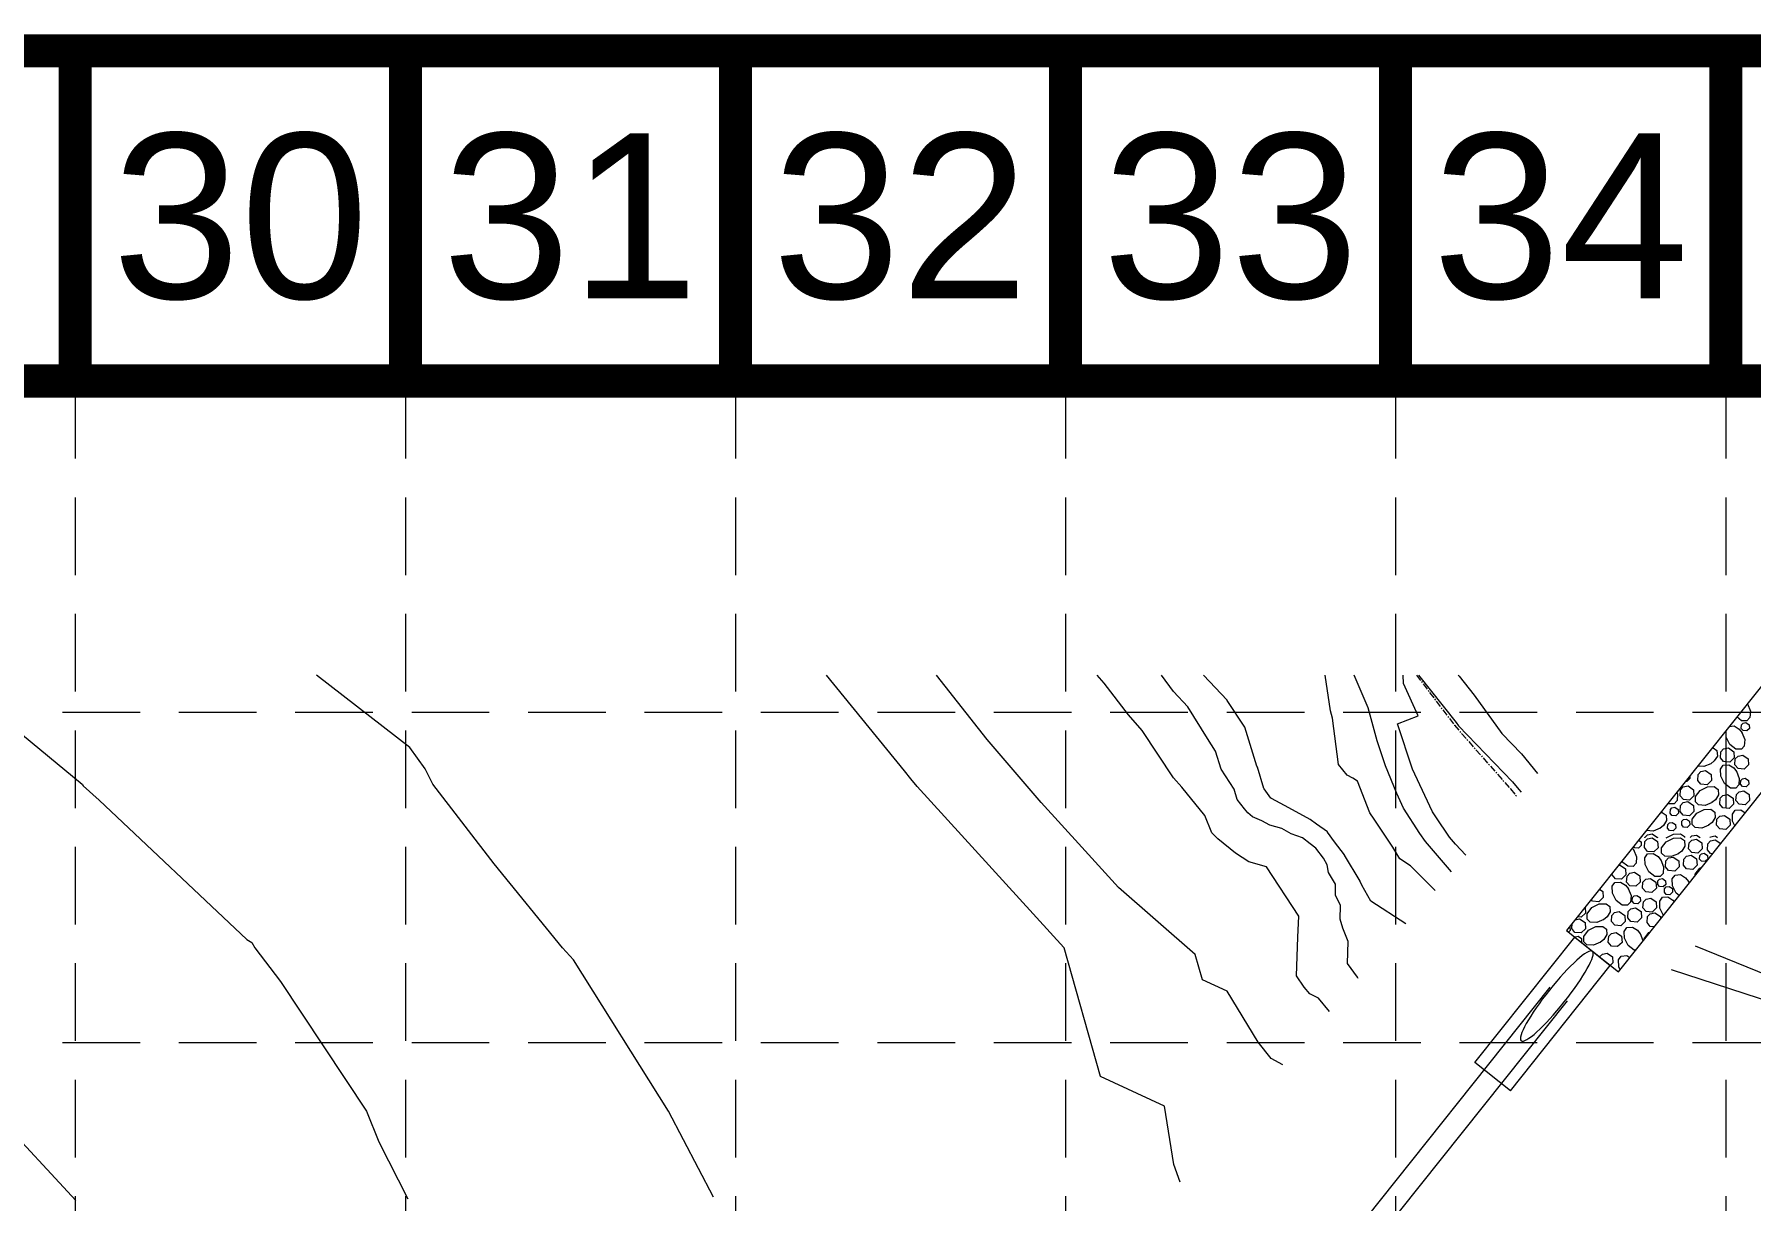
# Model space of a CAD drawing. Extents: x 33353 to 37237, y 80141 to 82571.
# Drawn here: x 35166.1 to 35481.2, y 82357.3 to 82571.3 of the extents above; entities that cross this region are included whole.
import ezdxf
from ezdxf.enums import TextEntityAlignment as Align

# ---------------------------------------------------------------- set-up
doc = ezdxf.new("R2010")
doc.units = 0
doc.header["$MEASUREMENT"] = 0
doc.linetypes.add('CENTER', pattern=[2, 1.25, -0.25, 0.25, -0.25])
doc.linetypes.add('HIDDEN', pattern=[0.375, 0.25, -0.125])
doc.layers.get('0').update_dxf_attribs({"lineweight": 0})
doc.layers.add('BASE', color=7, linetype='Continuous')
doc.layers.add('GRID', color=254, linetype='HIDDEN')
for name, color, linetype, lineweight in [('STRM-33', 7, 'Continuous', 0), ('STRM-42', 7, 'Continuous', 0), ('STRM-43', 7, 'Continuous', 0), ('TOPOSHD-34', 7, 'Continuous', 0), ('TOPOSHD-5', 7, 'Continuous', 0), ('TOPOSHD-6', 7, 'Continuous', 0)]:
    doc.layers.add(name, color=color, linetype=linetype, lineweight=lineweight)
doc.styles.get("Standard").update_dxf_attribs({"font": 'ARIAL.TTF'})

msp = doc.modelspace()

# ---------------------------------------------------------------- linework, layer by layer
at = {"color": 5, "linetype": 'Continuous', "lineweight": 0}
for p, q in [((35471.02, 82404.06), (35494.63, 82394.44)), ((35466.64, 82399.69), (35509.5, 82385.7))]:
    msp.add_line(p, q, dxfattribs=at)
at = {"layer": 'BASE', "const_width": 6.06}
for points in [[(33355.7, 80144.39), (37233.98, 80144.39), (37233.98, 82568.32), (33355.7, 82568.32)], [(33416.3, 80204.99), (37173.39, 80204.99), (37173.39, 82507.72), (33416.3, 82507.72)]]:
    msp.add_lwpolyline(points, close=True, dxfattribs=at)
for points in [[(35173.65, 82507.72), (35173.65, 82568.32)], [(35234.25, 82507.72), (35234.25, 82568.32)], [(35294.84, 82507.72), (35294.84, 82568.32)], [(35355.44, 82507.72), (35355.44, 82568.32)], [(35416.04, 82507.72), (35416.04, 82568.32)], [(35476.64, 82507.72), (35476.64, 82568.32)]]:
    msp.add_lwpolyline(points, dxfattribs=at)
at = {"layer": 'GRID', "linetype": 'HIDDEN', "lineweight": 15, "ltscale": 57}
for p, q in [((35173.65, 82507.72), (35173.65, 80386.52)), ((35234.25, 82507.72), (35234.25, 80386.52)), ((35294.84, 82507.72), (35294.84, 80386.52)), ((35355.44, 82507.72), (35355.44, 80386.52)), ((35416.04, 82507.72), (35416.04, 80386.52)), ((35476.64, 82507.72), (35476.64, 80386.52)), ((33418.53, 82446.92), (37175.62, 82446.92)), ((33418.53, 82386.33), (37175.62, 82386.33))]:
    msp.add_line(p, q, dxfattribs=at)
at = {"layer": 'STRM-33', "color": 7, "linetype": 'Continuous', "lineweight": 0}
for p, q in [((35444.37, 82396.47), (35331.02, 82254.29)), ((35447.5, 82393.98), (35334.15, 82251.8))]:
    msp.add_line(p, q, dxfattribs=at)
at = {"layer": 'STRM-42', "color": 1, "linetype": 'Continuous', "lineweight": 0}
for p, q in [((35489.12, 82459.17), (35447.41, 82406.84)), ((35456.93, 82399.25), (35498.65, 82451.57)), ((35480.61, 82448.49), (35480.69, 82448.4)), ((35480.61, 82448.49), (35480.69, 82448.4)), ((35480.65, 82448.45), (35481.18, 82447.14)), ((35481.18, 82447.14), (35481.09, 82445.94)), ((35476.73, 82442.34), (35476.69, 82443.58)), ((35477.29, 82444.33), (35478.2, 82444.4)), ((35478.2, 82444.4), (35479.11, 82443.82)), ((35479.56, 82445.37), (35478.67, 82446.06)), ((35479.11, 82443.82), (35479.64, 82443.17)), ((35479.5, 82443.96), (35479.54, 82444.62)), ((35479.85, 82443.55), (35479.5, 82443.96)), ((35479.54, 82444.62), (35479.84, 82444.93)), ((35480.54, 82445.36), (35479.56, 82445.37)), ((35479.61, 82443.22), (35480.13, 82441.91)), ((35479.84, 82444.93), (35480.36, 82445.04)), ((35480.53, 82443.48), (35479.85, 82443.55)), ((35480.36, 82445.04), (35480.97, 82444.62)), ((35481.01, 82443.95), (35480.53, 82443.48)), ((35481.09, 82445.94), (35480.54, 82445.36)), ((35480.97, 82444.62), (35481.01, 82443.95)), ((35474.15, 82440.39), (35474.32, 82440.39)), ((35474.32, 82440.39), (35475.03, 82439.89)), ((35475.75, 82439.67), (35476.26, 82440.2)), ((35476.26, 82440.2), (35477.12, 82440.37)), ((35477.41, 82441), (35476.73, 82442.34)), ((35477.12, 82440.37), (35478.12, 82439.67)), ((35478.52, 82440.14), (35477.41, 82441)), ((35479.51, 82440.13), (35478.52, 82440.14)), ((35480.04, 82440.71), (35479.51, 82440.13)), ((35480.13, 82441.91), (35480.04, 82440.71)), ((35472.62, 82436.95), (35471.49, 82437.05)), ((35473.93, 82437.48), (35472.62, 82436.95)), ((35474.54, 82437.98), (35473.88, 82437.45)), ((35475.11, 82438.89), (35474.54, 82437.98)), ((35475.03, 82439.89), (35475.11, 82438.89)), ((35475.68, 82438.56), (35475.75, 82439.67)), ((35476.26, 82437.88), (35475.68, 82438.56)), ((35475.68, 82436.48), (35476.19, 82437.19)), ((35476.19, 82437.19), (35477.19, 82437.26)), ((35477.39, 82437.77), (35476.26, 82437.88)), ((35477.19, 82437.26), (35478.1, 82436.69)), ((35478.19, 82438.55), (35477.39, 82437.77)), ((35478.12, 82439.67), (35478.19, 82438.55)), ((35478.32, 82437.26), (35478.4, 82438.37)), ((35478.91, 82436.58), (35478.32, 82437.26)), ((35478.4, 82438.37), (35478.9, 82438.89)), ((35478.9, 82438.89), (35479.77, 82439.07)), ((35479.77, 82439.07), (35480.77, 82438.37)), ((35480.84, 82437.25), (35480.04, 82436.47)), ((35480.77, 82438.37), (35480.84, 82437.25)), ((35469.49, 82434.21), (35469.23, 82434.21)), ((35470.03, 82434.79), (35469.49, 82434.21)), ((35470.07, 82435.27), (35470.03, 82434.79)), ((35471.51, 82434.41), (35471.58, 82435.52)), ((35472.09, 82433.73), (35471.51, 82434.41)), ((35471.58, 82435.52), (35472.08, 82436.04)), ((35472.08, 82436.04), (35472.95, 82436.22)), ((35473.22, 82433.62), (35472.09, 82433.73)), ((35472.95, 82436.22), (35473.95, 82435.52)), ((35474.03, 82434.41), (35473.22, 82433.62)), ((35473.95, 82435.52), (35474.03, 82434.41)), ((35475.72, 82435.21), (35475.68, 82436.48)), ((35476.4, 82433.87), (35475.72, 82435.21)), ((35477.51, 82433.01), (35476.4, 82433.87)), ((35478.1, 82436.69), (35478.63, 82436.04)), ((35478.6, 82436.09), (35479.13, 82434.78)), ((35480.04, 82436.47), (35478.91, 82436.58)), ((35479.13, 82434.78), (35479.03, 82433.58)), ((35479.34, 82433.73), (35479.39, 82434.4)), ((35479.69, 82433.32), (35479.34, 82433.73)), ((35479.39, 82434.4), (35479.69, 82434.71)), ((35479.69, 82434.71), (35480.2, 82434.82)), ((35480.2, 82434.82), (35480.81, 82434.4)), ((35480.85, 82433.73), (35480.37, 82433.26)), ((35480.81, 82434.4), (35480.85, 82433.73)), ((35467.72, 82430.71), (35467.18, 82430.13)), ((35467.67, 82432.26), (35467.81, 82431.91)), ((35467.81, 82431.91), (35467.72, 82430.71)), ((35468.28, 82431.59), (35468.35, 82432.69)), ((35468.86, 82430.9), (35468.28, 82431.59)), ((35468.35, 82432.69), (35468.85, 82433.22)), ((35468.85, 82433.22), (35469.72, 82433.39)), ((35469.99, 82430.79), (35468.86, 82430.9)), ((35469.72, 82433.39), (35470.72, 82432.7)), ((35470.79, 82431.57), (35469.99, 82430.79)), ((35470.72, 82432.7), (35470.79, 82431.57)), ((35471.06, 82430.47), (35471.07, 82431.45)), ((35471.07, 82431.45), (35471.93, 82432.57)), ((35471.93, 82432.57), (35473.27, 82433.25)), ((35473.27, 82433.25), (35474.54, 82433.27)), ((35474.76, 82430.86), (35474.1, 82430.33)), ((35474.54, 82433.27), (35475.26, 82432.77)), ((35475.33, 82431.76), (35474.76, 82430.86)), ((35475.26, 82432.77), (35475.33, 82431.76)), ((35475.54, 82430.04), (35475.62, 82431.14)), ((35475.62, 82431.14), (35476.12, 82431.66)), ((35476.12, 82431.66), (35476.98, 82431.84)), ((35476.98, 82431.84), (35477.98, 82431.14)), ((35478.49, 82433), (35477.51, 82433.01)), ((35477.98, 82431.14), (35478.05, 82430.03)), ((35479.03, 82433.58), (35478.49, 82433)), ((35478.52, 82430.72), (35478.6, 82431.82)), ((35479.1, 82430.03), (35478.52, 82430.72)), ((35478.6, 82431.82), (35479.1, 82432.34)), ((35479.1, 82432.34), (35479.96, 82432.52)), ((35480.37, 82433.26), (35479.69, 82433.32)), ((35479.96, 82432.52), (35480.97, 82431.82)), ((35481.03, 82430.71), (35480.23, 82429.92)), ((35480.97, 82431.82), (35481.03, 82430.71)), ((35464.71, 82428.54), (35464.99, 82428.54)), ((35464.99, 82428.54), (35465.7, 82428.05)), ((35465.7, 82428.05), (35465.78, 82427.04)), ((35466.2, 82430.14), (35466.07, 82430.24)), ((35467.18, 82430.13), (35466.2, 82430.14)), ((35466.42, 82428.39), (35466.47, 82429.05)), ((35466.77, 82427.98), (35466.42, 82428.39)), ((35466.47, 82429.05), (35466.77, 82429.37)), ((35466.77, 82429.37), (35467.29, 82429.47)), ((35467.46, 82427.91), (35466.77, 82427.98)), ((35467.29, 82429.47), (35467.89, 82429.05)), ((35467.94, 82428.38), (35467.46, 82427.91)), ((35467.89, 82429.05), (35467.94, 82428.38)), ((35468.26, 82428.71), (35468.33, 82429.81)), ((35468.84, 82428.02), (35468.26, 82428.71)), ((35468.33, 82429.81), (35468.83, 82430.33)), ((35468.83, 82430.33), (35469.7, 82430.51)), ((35469.96, 82427.91), (35468.84, 82428.02)), ((35469.7, 82430.51), (35470.7, 82429.81)), ((35470.76, 82428.69), (35469.96, 82427.91)), ((35470.46, 82427.29), (35471.33, 82428.4)), ((35470.7, 82429.81), (35470.76, 82428.69)), ((35471.64, 82429.93), (35471.06, 82430.47)), ((35471.33, 82428.4), (35472.66, 82429.08)), ((35472.84, 82429.83), (35471.64, 82429.93)), ((35472.66, 82429.08), (35473.93, 82429.12)), ((35474.15, 82430.36), (35472.84, 82429.83)), ((35473.93, 82429.12), (35474.65, 82428.61)), ((35474.72, 82427.61), (35474.15, 82426.7)), ((35474.65, 82428.61), (35474.72, 82427.61)), ((35475.03, 82427.31), (35475.53, 82427.83)), ((35475.53, 82427.83), (35476.4, 82428)), ((35476.12, 82429.35), (35475.54, 82430.04)), ((35477.25, 82429.24), (35476.12, 82429.35)), ((35476.4, 82428), (35477.4, 82427.31)), ((35478.05, 82430.03), (35477.25, 82429.24)), ((35477.87, 82428.21), (35478.38, 82428.92)), ((35477.91, 82426.94), (35477.87, 82428.21)), ((35478.38, 82428.92), (35479.39, 82429)), ((35480.23, 82429.92), (35479.1, 82430.03)), ((35479.39, 82429), (35480.23, 82428.47)), ((35461.77, 82423.92), (35462.27, 82424.44)), ((35462.09, 82425.2), (35462.06, 82425.22)), ((35463.3, 82425.1), (35462.09, 82425.2)), ((35462.27, 82424.44), (35463.14, 82424.61)), ((35463.14, 82424.61), (35464.14, 82423.92)), ((35464.6, 82425.63), (35463.3, 82425.1)), ((35465.2, 82426.13), (35464.54, 82425.6)), ((35465.78, 82427.04), (35465.2, 82426.13)), ((35465.73, 82423.89), (35467.05, 82424.57)), ((35465.95, 82425.62), (35466, 82426.29)), ((35466.3, 82425.21), (35465.95, 82425.62)), ((35466, 82426.29), (35466.3, 82426.6)), ((35466.3, 82426.6), (35466.82, 82426.71)), ((35466.98, 82425.15), (35466.3, 82425.21)), ((35466.82, 82426.71), (35467.42, 82426.29)), ((35467.46, 82425.62), (35466.98, 82425.15)), ((35467.05, 82424.57), (35468.32, 82424.6)), ((35467.42, 82426.29), (35467.46, 82425.62)), ((35468.32, 82424.6), (35469.04, 82424.1)), ((35468.55, 82426.23), (35468.59, 82426.9)), ((35468.89, 82425.82), (35468.55, 82426.23)), ((35468.59, 82426.9), (35468.89, 82427.21)), ((35468.89, 82427.21), (35469.41, 82427.31)), ((35469.57, 82425.76), (35468.89, 82425.82)), ((35469.41, 82427.31), (35470.01, 82426.9)), ((35470.05, 82426.23), (35469.57, 82425.76)), ((35470.01, 82426.9), (35470.05, 82426.23)), ((35470.4, 82424.21), (35471.26, 82424.39)), ((35470.45, 82426.31), (35470.46, 82427.29)), ((35471.03, 82425.77), (35470.45, 82426.31)), ((35472.24, 82425.67), (35471.03, 82425.77)), ((35471.26, 82424.39), (35471.92, 82423.93)), ((35471.26, 82424.39), (35471.92, 82423.93)), ((35473.54, 82426.2), (35472.24, 82425.67)), ((35474.15, 82426.7), (35473.49, 82426.17)), ((35474.96, 82426.2), (35475.03, 82427.31)), ((35475.54, 82425.51), (35474.96, 82426.2)), ((35476.67, 82425.41), (35475.54, 82425.51)), ((35477.47, 82426.19), (35476.67, 82425.41)), ((35477.4, 82427.31), (35477.47, 82426.19)), ((35478.34, 82426.1), (35477.91, 82426.94)), ((35459.49, 82422), (35459.77, 82421.66)), ((35459.49, 82422), (35459.77, 82421.66)), ((35459.73, 82421.71), (35460.26, 82420.41)), ((35459.97, 82422.04), (35459.74, 82422.31)), ((35460.65, 82421.98), (35459.97, 82422.04)), ((35460.64, 82423.43), (35461.09, 82423.12)), ((35461.13, 82422.45), (35460.65, 82421.98)), ((35461.01, 82423.91), (35461.08, 82423.86)), ((35461.01, 82423.91), (35461.08, 82423.86)), ((35461.09, 82423.12), (35461.13, 82422.45)), ((35461.7, 82422.07), (35461.77, 82423.18)), ((35462.28, 82421.39), (35461.7, 82422.07)), ((35461.76, 82423.86), (35461.77, 82423.92)), ((35461.77, 82423.18), (35462.27, 82423.7)), ((35462.27, 82423.7), (35463.14, 82423.87)), ((35463.41, 82421.28), (35462.28, 82421.39)), ((35463.14, 82423.87), (35464.14, 82423.18)), ((35464.21, 82422.06), (35463.41, 82421.28)), ((35464.14, 82423.92), (35464.14, 82423.88)), ((35464.14, 82423.18), (35464.21, 82422.06)), ((35464.85, 82421.05), (35464.86, 82422.03)), ((35464.86, 82422.03), (35465.72, 82423.15)), ((35465.72, 82423.15), (35467.06, 82423.83)), ((35467.06, 82423.83), (35468.33, 82423.86)), ((35468.55, 82421.45), (35467.89, 82420.92)), ((35468.33, 82423.86), (35469.04, 82423.36)), ((35469.12, 82422.36), (35468.55, 82421.45)), ((35469.04, 82424.1), (35469.05, 82423.91)), ((35469.04, 82423.36), (35469.12, 82422.36)), ((35469.83, 82421.85), (35469.9, 82422.95)), ((35470.41, 82421.16), (35469.83, 82421.85)), ((35469.9, 82422.95), (35470.4, 82423.47)), ((35470.12, 82423.92), (35470.4, 82424.21)), ((35470.4, 82423.47), (35471.27, 82423.65)), ((35471.54, 82421.05), (35470.41, 82421.16)), ((35471.27, 82423.65), (35472.27, 82422.96)), ((35472.34, 82421.84), (35471.54, 82421.05)), ((35472.27, 82422.96), (35472.34, 82421.84)), ((35473.29, 82421.68), (35473.37, 82422.78)), ((35473.87, 82420.99), (35473.29, 82421.68)), ((35473.37, 82422.78), (35473.87, 82423.3)), ((35473.77, 82423.95), (35473.86, 82424.04)), ((35473.86, 82424.04), (35474.73, 82424.22)), ((35473.87, 82423.3), (35474.73, 82423.48)), ((35474.73, 82424.22), (35475.1, 82423.96)), ((35474.73, 82424.22), (35475.1, 82423.96)), ((35474.73, 82423.48), (35475.71, 82422.8)), ((35474.73, 82423.48), (35475.71, 82422.8)), ((35456.95, 82418.81), (35457.24, 82418.87)), ((35456.95, 82418.81), (35457.24, 82418.87)), ((35457.24, 82418.87), (35458.24, 82418.17)), ((35457.53, 82419.5), (35457.52, 82419.52)), ((35458.65, 82418.64), (35457.53, 82419.5)), ((35458.24, 82418.17), (35458.32, 82417.05)), ((35459.63, 82418.62), (35458.65, 82418.64)), ((35460.17, 82419.2), (35459.63, 82418.62)), ((35460.26, 82420.41), (35460.17, 82419.2)), ((35461.79, 82420.23), (35462.29, 82420.94)), ((35461.83, 82418.96), (35461.79, 82420.23)), ((35462.51, 82417.62), (35461.83, 82418.96)), ((35462.29, 82420.94), (35463.3, 82421.01)), ((35463.3, 82421.01), (35464.21, 82420.45)), ((35464.21, 82420.45), (35464.74, 82419.79)), ((35464.71, 82419.84), (35465.23, 82418.53)), ((35465.43, 82420.52), (35464.85, 82421.05)), ((35465.23, 82418.53), (35465.14, 82417.33)), ((35466.63, 82420.42), (35465.43, 82420.52)), ((35465.58, 82418.54), (35465.66, 82419.65)), ((35466.16, 82417.86), (35465.58, 82418.54)), ((35465.66, 82419.65), (35466.16, 82420.17)), ((35466.16, 82420.17), (35467.02, 82420.35)), ((35467.94, 82420.95), (35466.63, 82420.42)), ((35467.02, 82420.35), (35468.02, 82419.65)), ((35468.09, 82418.54), (35467.29, 82417.75)), ((35468.02, 82419.65), (35468.09, 82418.54)), ((35468.86, 82418.88), (35468.93, 82419.98)), ((35469.44, 82418.19), (35468.86, 82418.88)), ((35468.93, 82419.98), (35469.43, 82420.51)), ((35469.43, 82420.51), (35470.3, 82420.68)), ((35470.57, 82418.08), (35469.44, 82418.19)), ((35470.3, 82420.68), (35471.3, 82419.99)), ((35471.37, 82418.87), (35470.57, 82418.08)), ((35471, 82417.2), (35471.86, 82418.32)), ((35471.3, 82419.99), (35471.37, 82418.87)), ((35471.84, 82419.97), (35471.89, 82420.64)), ((35472.19, 82419.56), (35471.84, 82419.97)), ((35471.86, 82418.32), (35472.33, 82418.56)), ((35471.89, 82420.64), (35472.19, 82420.95)), ((35472.19, 82420.95), (35472.71, 82421.05)), ((35472.87, 82419.5), (35472.19, 82419.56)), ((35472.71, 82421.06), (35473.31, 82420.64)), ((35473.35, 82419.97), (35472.87, 82419.5)), ((35473.31, 82420.64), (35473.35, 82419.97)), ((35474.24, 82420.95), (35473.87, 82420.99)), ((35455.81, 82417.06), (35455.83, 82417.4)), ((35456.38, 82416.37), (35455.81, 82417.06)), ((35455.81, 82414.97), (35456.31, 82415.68)), ((35455.84, 82413.71), (35455.81, 82414.97)), ((35456.31, 82415.68), (35457.32, 82415.76)), ((35457.52, 82416.27), (35456.38, 82416.37)), ((35457.32, 82415.76), (35458.22, 82415.19)), ((35458.32, 82417.05), (35457.52, 82416.27)), ((35458.22, 82415.19), (35458.76, 82414.53)), ((35458.45, 82415.76), (35458.52, 82416.86)), ((35459.03, 82415.07), (35458.45, 82415.76)), ((35458.52, 82416.86), (35459.03, 82417.39)), ((35459.03, 82417.39), (35459.89, 82417.56)), ((35460.16, 82414.97), (35459.03, 82415.07)), ((35459.89, 82417.56), (35460.89, 82416.87)), ((35460.96, 82415.75), (35460.16, 82414.97)), ((35460.89, 82416.87), (35460.96, 82415.75)), ((35461.38, 82414.63), (35461.45, 82415.74)), ((35461.45, 82415.74), (35461.95, 82416.26)), ((35461.95, 82416.26), (35462.82, 82416.43)), ((35463.62, 82416.77), (35462.51, 82417.62)), ((35462.82, 82416.43), (35463.82, 82415.74)), ((35464.6, 82416.75), (35463.62, 82416.77)), ((35463.82, 82415.74), (35463.9, 82414.62)), ((35464.15, 82415.32), (35464.19, 82415.98)), ((35464.5, 82414.91), (35464.15, 82415.32)), ((35464.19, 82415.98), (35464.49, 82416.29)), ((35464.49, 82416.29), (35465.01, 82416.4)), ((35465.18, 82414.85), (35464.5, 82414.91)), ((35465.14, 82417.33), (35464.6, 82416.75)), ((35465.01, 82416.4), (35465.61, 82415.99)), ((35465.66, 82415.31), (35465.18, 82414.85)), ((35465.42, 82414.54), (35465.72, 82414.86)), ((35465.61, 82415.99), (35465.66, 82415.31)), ((35465.72, 82414.86), (35466.24, 82414.96)), ((35467.29, 82417.75), (35466.16, 82417.86)), ((35466.24, 82414.96), (35466.84, 82414.55)), ((35466.83, 82416.32), (35467.33, 82417.04)), ((35466.86, 82415.05), (35466.83, 82416.32)), ((35467.55, 82413.72), (35466.86, 82415.05)), ((35467.33, 82417.04), (35468.34, 82417.11)), ((35468.34, 82417.11), (35469.25, 82416.54)), ((35469.25, 82416.54), (35469.78, 82415.88)), ((35469.74, 82415.93), (35469.91, 82415.52)), ((35469.74, 82415.93), (35469.91, 82415.52)), ((35471, 82416.89), (35471, 82417.2)), ((35452.21, 82412.22), (35451.95, 82412.53)), ((35452.06, 82411.06), (35453.4, 82411.74)), ((35453.35, 82412.11), (35452.21, 82412.22)), ((35454.15, 82412.9), (35453.35, 82412.11)), ((35453.4, 82411.74), (35454.66, 82411.77)), ((35453.47, 82414.44), (35454.07, 82414.02)), ((35454.07, 82414.02), (35454.15, 82412.9)), ((35454.66, 82411.77), (35455.38, 82411.27)), ((35456.52, 82412.37), (35455.84, 82413.71)), ((35457.63, 82411.5), (35456.52, 82412.37)), ((35459.16, 82412.07), (35458.62, 82411.5)), ((35458.72, 82414.58), (35459.25, 82413.28)), ((35459.25, 82413.28), (35459.16, 82412.07)), ((35459.47, 82412.23), (35459.51, 82412.89)), ((35459.82, 82411.82), (35459.47, 82412.23)), ((35459.51, 82412.89), (35459.81, 82413.2)), ((35459.81, 82413.2), (35460.33, 82413.31)), ((35460.5, 82411.76), (35459.82, 82411.82)), ((35460.33, 82413.31), (35460.93, 82412.9)), ((35460.97, 82412.23), (35460.5, 82411.76)), ((35460.93, 82412.9), (35460.97, 82412.23)), ((35461.96, 82413.94), (35461.38, 82414.63)), ((35461.45, 82411.01), (35461.52, 82412.12)), ((35461.52, 82412.12), (35462.02, 82412.64)), ((35463.09, 82413.84), (35461.96, 82413.94)), ((35462.02, 82412.64), (35462.89, 82412.82)), ((35462.89, 82412.82), (35463.89, 82412.12)), ((35463.9, 82414.62), (35463.09, 82413.84)), ((35463.89, 82412.12), (35463.96, 82411.01)), ((35464.52, 82412.24), (35465.02, 82412.95)), ((35464.55, 82410.97), (35464.52, 82412.24)), ((35465.02, 82412.95), (35466.02, 82413.02)), ((35465.38, 82413.88), (35465.42, 82414.54)), ((35465.72, 82413.47), (35465.38, 82413.88)), ((35466.4, 82413.41), (35465.72, 82413.47)), ((35466.02, 82413.02), (35466.93, 82412.45)), ((35466.88, 82413.88), (35466.4, 82413.41)), ((35466.84, 82414.55), (35466.88, 82413.88)), ((35466.93, 82412.45), (35467.2, 82412.12)), ((35468.12, 82413.28), (35467.55, 82413.72)), ((35449, 82408.84), (35449.82, 82409)), ((35449, 82408.84), (35449.82, 82409)), ((35450.11, 82409.29), (35449.41, 82409.35)), ((35449.82, 82409), (35450.82, 82408.3)), ((35450.91, 82410.07), (35450.11, 82409.29)), ((35450.84, 82411.15), (35450.91, 82410.07)), ((35451.18, 82408.96), (35451.2, 82409.94)), ((35451.77, 82408.42), (35451.18, 82408.96)), ((35451.2, 82409.94), (35452.06, 82411.06)), ((35454.27, 82408.86), (35452.97, 82408.33)), ((35454.88, 82409.36), (35454.22, 82408.82)), ((35455.45, 82410.26), (35454.88, 82409.36)), ((35455.38, 82411.27), (35455.45, 82410.26)), ((35455.67, 82408.53), (35455.74, 82409.63)), ((35456.25, 82407.84), (35455.67, 82408.53)), ((35455.74, 82409.63), (35456.24, 82410.16)), ((35456.24, 82410.16), (35457.1, 82410.33)), ((35457.1, 82410.33), (35458.11, 82409.64)), ((35458.17, 82408.52), (35457.38, 82407.74)), ((35458.62, 82411.5), (35457.63, 82411.5)), ((35458.11, 82409.64), (35458.17, 82408.52)), ((35458.65, 82409.21), (35458.72, 82410.32)), ((35459.22, 82408.52), (35458.65, 82409.21)), ((35458.72, 82410.32), (35459.22, 82410.84)), ((35459.22, 82410.84), (35460.09, 82411.01)), ((35460.36, 82408.42), (35459.22, 82408.52)), ((35460.09, 82411.01), (35461.09, 82410.32)), ((35461.16, 82409.2), (35460.36, 82408.42)), ((35461.09, 82410.32), (35461.16, 82409.2)), ((35462.03, 82410.32), (35461.45, 82411.01)), ((35463.16, 82410.22), (35462.03, 82410.32)), ((35462.2, 82408.3), (35462.27, 82409.41)), ((35462.27, 82409.41), (35462.77, 82409.93)), ((35462.77, 82409.93), (35463.64, 82410.1)), ((35463.96, 82411.01), (35463.16, 82410.22)), ((35463.64, 82410.11), (35464.64, 82409.41)), ((35465.22, 82409.64), (35464.55, 82410.97)), ((35464.64, 82409.41), (35464.67, 82408.95)), ((35447.41, 82406.84), (35456.93, 82399.25)), ((35448.06, 82406.88), (35447.75, 82406.57)), ((35447.99, 82407.57), (35448.02, 82407.55)), ((35448.02, 82407.55), (35448.06, 82406.88)), ((35448.38, 82407.2), (35448.44, 82408.14)), ((35448.96, 82406.51), (35448.38, 82407.2)), ((35448.93, 82405.62), (35449.01, 82405.7)), ((35450.09, 82406.41), (35448.96, 82406.51)), ((35449.01, 82405.7), (35449.53, 82405.81)), ((35449.53, 82405.81), (35450.14, 82405.39)), ((35450.89, 82407.19), (35450.09, 82406.41)), ((35450.14, 82405.39), (35450.18, 82404.72)), ((35450.58, 82404.8), (35450.59, 82405.78)), ((35450.59, 82405.78), (35451.45, 82406.9)), ((35450.82, 82408.3), (35450.89, 82407.19)), ((35451.45, 82406.9), (35452.79, 82407.58)), ((35452.97, 82408.33), (35451.77, 82408.42)), ((35452.79, 82407.58), (35454.06, 82407.61)), ((35454.06, 82407.61), (35454.77, 82407.11)), ((35454.84, 82406.1), (35454.27, 82405.19)), ((35454.77, 82407.11), (35454.84, 82406.1)), ((35455.08, 82404.7), (35455.16, 82405.8)), ((35455.16, 82405.8), (35455.65, 82406.33)), ((35455.65, 82406.33), (35456.52, 82406.5)), ((35457.38, 82407.74), (35456.25, 82407.84)), ((35456.52, 82406.5), (35457.52, 82405.8)), ((35457.52, 82405.8), (35457.6, 82404.68)), ((35458, 82406.7), (35458.5, 82407.42)), ((35458.04, 82405.44), (35458, 82406.7)), ((35458.71, 82404.1), (35458.04, 82405.44)), ((35458.5, 82407.42), (35459.51, 82407.49)), ((35459.51, 82407.49), (35460.42, 82406.92)), ((35460.42, 82406.92), (35460.95, 82406.26)), ((35460.92, 82406.32), (35461.45, 82405.01)), ((35461.66, 82405.18), (35461.67, 82405.35)), ((35461.67, 82405.35), (35462.53, 82406.47)), ((35462.78, 82407.61), (35462.2, 82408.3)), ((35462.53, 82406.47), (35462.8, 82406.61)), ((35463.55, 82407.54), (35462.78, 82407.61)), ((35450.18, 82404.72), (35450.13, 82404.67)), ((35451.16, 82404.26), (35450.58, 82404.8)), ((35452.36, 82404.17), (35451.16, 82404.26)), ((35453.66, 82404.69), (35452.36, 82404.17)), ((35453.48, 82402.01), (35453.99, 82402.54)), ((35454.27, 82405.19), (35453.61, 82404.66)), ((35453.99, 82402.54), (35454.85, 82402.71)), ((35454.85, 82402.71), (35455.85, 82402.01)), ((35455.66, 82404.01), (35455.08, 82404.7)), ((35456.79, 82403.9), (35455.66, 82404.01)), ((35457.6, 82404.68), (35456.79, 82403.9)), ((35456.96, 82401.47), (35457.46, 82402.18)), ((35457.46, 82402.18), (35458.47, 82402.27)), ((35458.47, 82402.27), (35459.05, 82401.9)), ((35459.83, 82403.24), (35458.71, 82404.1)), ((35460.11, 82403.23), (35459.83, 82403.24)), ((35461.45, 82405.01), (35461.44, 82404.89)), ((35453.48, 82402), (35453.48, 82402.01)), ((35455.92, 82400.9), (35455.45, 82400.43)), ((35455.85, 82402.01), (35455.92, 82400.9)), ((35456.99, 82400.21), (35456.96, 82401.47)), ((35457.27, 82399.66), (35456.99, 82400.21))]:
    msp.add_line(p, q, dxfattribs=at)
for points in [[(35480.65, 82448.45), (35481.18, 82447.14), (35481.09, 82445.94), (35480.54, 82445.36), (35479.56, 82445.37), (35478.67, 82446.06)], [(35479.61, 82443.22), (35480.13, 82441.91), (35480.04, 82440.71), (35479.51, 82440.13), (35478.52, 82440.14), (35477.41, 82441), (35476.73, 82442.34), (35476.69, 82443.58)], [(35477.29, 82444.33), (35478.2, 82444.4), (35479.11, 82443.82), (35479.64, 82443.17)], [(35480.36, 82445.04), (35480.97, 82444.62), (35481.01, 82443.95), (35480.53, 82443.48), (35479.85, 82443.55), (35479.5, 82443.96), (35479.54, 82444.62), (35479.84, 82444.93), (35480.36, 82445.04)], [(35474.15, 82440.39), (35474.32, 82440.39), (35475.03, 82439.89), (35475.11, 82438.89), (35474.54, 82437.98), (35473.88, 82437.45)], [(35477.12, 82440.37), (35478.12, 82439.67), (35478.19, 82438.55), (35477.39, 82437.77), (35476.26, 82437.88), (35475.68, 82438.56), (35475.75, 82439.67), (35476.26, 82440.2), (35477.12, 82440.37)], [(35473.93, 82437.48), (35472.62, 82436.95), (35471.49, 82437.05)], [(35478.6, 82436.09), (35479.13, 82434.78), (35479.03, 82433.58), (35478.49, 82433), (35477.51, 82433.01), (35476.4, 82433.87), (35475.72, 82435.21), (35475.68, 82436.48), (35476.19, 82437.19), (35477.19, 82437.26), (35478.1, 82436.69), (35478.63, 82436.04)], [(35479.77, 82439.07), (35480.77, 82438.37), (35480.84, 82437.25), (35480.04, 82436.47), (35478.91, 82436.58), (35478.32, 82437.26), (35478.4, 82438.37), (35478.9, 82438.89), (35479.77, 82439.07)], [(35470.07, 82435.27), (35470.03, 82434.79), (35469.49, 82434.21), (35469.23, 82434.21)], [(35472.95, 82436.22), (35473.95, 82435.52), (35474.03, 82434.41), (35473.22, 82433.62), (35472.09, 82433.73), (35471.51, 82434.41), (35471.58, 82435.52), (35472.08, 82436.04), (35472.95, 82436.22)], [(35480.2, 82434.82), (35480.81, 82434.4), (35480.85, 82433.73), (35480.37, 82433.26), (35479.69, 82433.32), (35479.34, 82433.73), (35479.39, 82434.4), (35479.69, 82434.71), (35480.2, 82434.82)], [(35467.67, 82432.26), (35467.81, 82431.91), (35467.72, 82430.71), (35467.18, 82430.13), (35466.2, 82430.14), (35466.07, 82430.24)], [(35469.72, 82433.39), (35470.72, 82432.7), (35470.79, 82431.57), (35469.99, 82430.79), (35468.86, 82430.9), (35468.28, 82431.59), (35468.35, 82432.69), (35468.85, 82433.22), (35469.72, 82433.39)], [(35474.15, 82430.36), (35472.84, 82429.83), (35471.64, 82429.93), (35471.06, 82430.47), (35471.07, 82431.45), (35471.93, 82432.57), (35473.27, 82433.25), (35474.54, 82433.27), (35475.26, 82432.77), (35475.33, 82431.76), (35474.76, 82430.86), (35474.1, 82430.33)], [(35476.98, 82431.84), (35477.98, 82431.14), (35478.05, 82430.03), (35477.25, 82429.24), (35476.12, 82429.35), (35475.54, 82430.04), (35475.62, 82431.14), (35476.12, 82431.66), (35476.98, 82431.84)], [(35479.96, 82432.52), (35480.97, 82431.82), (35481.03, 82430.71), (35480.23, 82429.92), (35479.1, 82430.03), (35478.52, 82430.72), (35478.6, 82431.82), (35479.1, 82432.34), (35479.96, 82432.52)], [(35464.71, 82428.54), (35464.99, 82428.54), (35465.7, 82428.05), (35465.78, 82427.04), (35465.2, 82426.13), (35464.54, 82425.6)], [(35467.29, 82429.47), (35467.89, 82429.05), (35467.94, 82428.38), (35467.46, 82427.91), (35466.77, 82427.98), (35466.42, 82428.39), (35466.47, 82429.05), (35466.77, 82429.37), (35467.29, 82429.47)], [(35469.7, 82430.51), (35470.7, 82429.81), (35470.76, 82428.69), (35469.96, 82427.91), (35468.84, 82428.02), (35468.26, 82428.71), (35468.33, 82429.81), (35468.83, 82430.33), (35469.7, 82430.51)], [(35473.54, 82426.2), (35472.24, 82425.67), (35471.03, 82425.77), (35470.45, 82426.31), (35470.46, 82427.29), (35471.33, 82428.4), (35472.66, 82429.08), (35473.93, 82429.12), (35474.65, 82428.61), (35474.72, 82427.61), (35474.15, 82426.7), (35473.49, 82426.17)], [(35476.4, 82428), (35477.4, 82427.31), (35477.47, 82426.19), (35476.67, 82425.41), (35475.54, 82425.51), (35474.96, 82426.2), (35475.03, 82427.31), (35475.53, 82427.83), (35476.4, 82428)], [(35478.34, 82426.1), (35477.91, 82426.94), (35477.87, 82428.21), (35478.38, 82428.92), (35479.39, 82429), (35480.23, 82428.47)], [(35461.76, 82423.86), (35461.77, 82423.92), (35462.27, 82424.44), (35463.14, 82424.61)], [(35464.6, 82425.63), (35463.3, 82425.1), (35462.09, 82425.2), (35462.06, 82425.22)], [(35463.14, 82424.61), (35464.14, 82423.92), (35464.14, 82423.88)], [(35465.73, 82423.89), (35467.05, 82424.57), (35468.32, 82424.6), (35469.04, 82424.1), (35469.05, 82423.91)], [(35466.82, 82426.71), (35467.42, 82426.29), (35467.46, 82425.62), (35466.98, 82425.15), (35466.3, 82425.21), (35465.95, 82425.62), (35466, 82426.29), (35466.3, 82426.6), (35466.82, 82426.71)], [(35469.41, 82427.31), (35470.01, 82426.9), (35470.05, 82426.23), (35469.57, 82425.76), (35468.89, 82425.82), (35468.55, 82426.23), (35468.59, 82426.9), (35468.89, 82427.21), (35469.41, 82427.31)], [(35470.12, 82423.92), (35470.4, 82424.21), (35471.26, 82424.39)], [(35459.73, 82421.71), (35460.26, 82420.41), (35460.17, 82419.2), (35459.63, 82418.62), (35458.65, 82418.64), (35457.53, 82419.5), (35457.52, 82419.52)], [(35460.64, 82423.43), (35461.09, 82423.12), (35461.13, 82422.45), (35460.65, 82421.98), (35459.97, 82422.04), (35459.74, 82422.31)], [(35463.14, 82423.87), (35464.14, 82423.18), (35464.21, 82422.06), (35463.41, 82421.28), (35462.28, 82421.39), (35461.7, 82422.07), (35461.77, 82423.18), (35462.27, 82423.7), (35463.14, 82423.87)], [(35467.94, 82420.95), (35466.63, 82420.42), (35465.43, 82420.52), (35464.85, 82421.05), (35464.86, 82422.03), (35465.72, 82423.15), (35467.06, 82423.83), (35468.33, 82423.86), (35469.04, 82423.36), (35469.12, 82422.36), (35468.55, 82421.45), (35467.89, 82420.92)], [(35471.27, 82423.65), (35472.27, 82422.96), (35472.34, 82421.84), (35471.54, 82421.05), (35470.41, 82421.16), (35469.83, 82421.85), (35469.9, 82422.95), (35470.4, 82423.47), (35471.27, 82423.65)], [(35474.24, 82420.95), (35473.87, 82420.99), (35473.29, 82421.68), (35473.37, 82422.78), (35473.87, 82423.3), (35474.73, 82423.48)], [(35473.77, 82423.95), (35473.86, 82424.04), (35474.73, 82424.22)], [(35457.24, 82418.87), (35458.24, 82418.17), (35458.32, 82417.05), (35457.52, 82416.27), (35456.38, 82416.37), (35455.81, 82417.06), (35455.83, 82417.4)], [(35464.71, 82419.84), (35465.23, 82418.53), (35465.14, 82417.33), (35464.6, 82416.75), (35463.62, 82416.77), (35462.51, 82417.62), (35461.83, 82418.96), (35461.79, 82420.23), (35462.29, 82420.94), (35463.3, 82421.01), (35464.21, 82420.45), (35464.74, 82419.79)], [(35467.02, 82420.35), (35468.02, 82419.65), (35468.09, 82418.54), (35467.29, 82417.75), (35466.16, 82417.86), (35465.58, 82418.54), (35465.66, 82419.65), (35466.16, 82420.17), (35467.02, 82420.35)], [(35470.3, 82420.68), (35471.3, 82419.99), (35471.37, 82418.87), (35470.57, 82418.08), (35469.44, 82418.19), (35468.86, 82418.88), (35468.93, 82419.98), (35469.43, 82420.51), (35470.3, 82420.68)], [(35471, 82416.89), (35471, 82417.2), (35471.86, 82418.32), (35472.33, 82418.56)], [(35472.71, 82421.06), (35473.31, 82420.64), (35473.35, 82419.97), (35472.87, 82419.5), (35472.19, 82419.56), (35471.84, 82419.97), (35471.89, 82420.64), (35472.19, 82420.95), (35472.71, 82421.05)], [(35458.72, 82414.58), (35459.25, 82413.28), (35459.16, 82412.07), (35458.62, 82411.5), (35457.63, 82411.5), (35456.52, 82412.37), (35455.84, 82413.71), (35455.81, 82414.97), (35456.31, 82415.68), (35457.32, 82415.76), (35458.22, 82415.19), (35458.76, 82414.53)], [(35459.89, 82417.56), (35460.89, 82416.87), (35460.96, 82415.75), (35460.16, 82414.97), (35459.03, 82415.07), (35458.45, 82415.76), (35458.52, 82416.86), (35459.03, 82417.39), (35459.89, 82417.56)], [(35462.82, 82416.43), (35463.82, 82415.74), (35463.9, 82414.62), (35463.09, 82413.84), (35461.96, 82413.94), (35461.38, 82414.63), (35461.45, 82415.74), (35461.95, 82416.26), (35462.82, 82416.43)], [(35465.01, 82416.4), (35465.61, 82415.99), (35465.66, 82415.31), (35465.18, 82414.85), (35464.5, 82414.91), (35464.15, 82415.32), (35464.19, 82415.98), (35464.49, 82416.29), (35465.01, 82416.4)], [(35466.24, 82414.96), (35466.84, 82414.55), (35466.88, 82413.88), (35466.4, 82413.41), (35465.72, 82413.47), (35465.38, 82413.88), (35465.42, 82414.54), (35465.72, 82414.86), (35466.24, 82414.96)], [(35468.12, 82413.28), (35467.55, 82413.72), (35466.86, 82415.05), (35466.83, 82416.32), (35467.33, 82417.04), (35468.34, 82417.11), (35469.25, 82416.54), (35469.78, 82415.88)], [(35454.27, 82408.86), (35452.97, 82408.33), (35451.77, 82408.42), (35451.18, 82408.96), (35451.2, 82409.94), (35452.06, 82411.06), (35453.4, 82411.74), (35454.66, 82411.77), (35455.38, 82411.27), (35455.45, 82410.26), (35454.88, 82409.36), (35454.22, 82408.82)], [(35453.47, 82414.44), (35454.07, 82414.02), (35454.15, 82412.9), (35453.35, 82412.11), (35452.21, 82412.22), (35451.95, 82412.53)], [(35460.33, 82413.31), (35460.93, 82412.9), (35460.97, 82412.23), (35460.5, 82411.76), (35459.82, 82411.82), (35459.47, 82412.23), (35459.51, 82412.89), (35459.81, 82413.2), (35460.33, 82413.31)], [(35462.89, 82412.82), (35463.89, 82412.12), (35463.96, 82411.01), (35463.16, 82410.22), (35462.03, 82410.32), (35461.45, 82411.01), (35461.52, 82412.12), (35462.02, 82412.64), (35462.89, 82412.82)], [(35465.22, 82409.64), (35464.55, 82410.97), (35464.52, 82412.24), (35465.02, 82412.95), (35466.02, 82413.02), (35466.93, 82412.45), (35467.2, 82412.12)], [(35449.82, 82409), (35450.82, 82408.3), (35450.89, 82407.19), (35450.09, 82406.41), (35448.96, 82406.51), (35448.38, 82407.2), (35448.44, 82408.14)], [(35450.84, 82411.15), (35450.91, 82410.07), (35450.11, 82409.29), (35449.41, 82409.35)], [(35457.1, 82410.33), (35458.11, 82409.64), (35458.17, 82408.52), (35457.38, 82407.74), (35456.25, 82407.84), (35455.67, 82408.53), (35455.74, 82409.63), (35456.24, 82410.16), (35457.1, 82410.33)], [(35460.09, 82411.01), (35461.09, 82410.32), (35461.16, 82409.2), (35460.36, 82408.42), (35459.22, 82408.52), (35458.65, 82409.21), (35458.72, 82410.32), (35459.22, 82410.84), (35460.09, 82411.01)], [(35463.55, 82407.54), (35462.78, 82407.61), (35462.2, 82408.3), (35462.27, 82409.41), (35462.77, 82409.93), (35463.64, 82410.1)], [(35463.64, 82410.11), (35464.64, 82409.41), (35464.67, 82408.95)], [(35447.99, 82407.57), (35448.02, 82407.55), (35448.06, 82406.88), (35447.75, 82406.57)], [(35448.93, 82405.62), (35449.01, 82405.7), (35449.53, 82405.81)], [(35449.53, 82405.81), (35450.14, 82405.39), (35450.18, 82404.72), (35450.13, 82404.67)], [(35453.66, 82404.69), (35452.36, 82404.17), (35451.16, 82404.26), (35450.58, 82404.8), (35450.59, 82405.78), (35451.45, 82406.9), (35452.79, 82407.58), (35454.06, 82407.61), (35454.77, 82407.11), (35454.84, 82406.1), (35454.27, 82405.19), (35453.61, 82404.66)], [(35456.52, 82406.5), (35457.52, 82405.8), (35457.6, 82404.68), (35456.79, 82403.9), (35455.66, 82404.01), (35455.08, 82404.7), (35455.16, 82405.8), (35455.65, 82406.33), (35456.52, 82406.5)], [(35460.11, 82403.23), (35459.83, 82403.24), (35458.71, 82404.1), (35458.04, 82405.44), (35458, 82406.7), (35458.5, 82407.42), (35459.51, 82407.49), (35460.42, 82406.92), (35460.95, 82406.26)], [(35460.92, 82406.32), (35461.45, 82405.01), (35461.44, 82404.89)], [(35461.66, 82405.18), (35461.67, 82405.35), (35462.53, 82406.47), (35462.8, 82406.61)], [(35453.48, 82402), (35453.48, 82402.01), (35453.99, 82402.54), (35454.85, 82402.71)], [(35454.85, 82402.71), (35455.85, 82402.01), (35455.92, 82400.9), (35455.45, 82400.43)], [(35457.27, 82399.66), (35456.99, 82400.21), (35456.96, 82401.47), (35457.46, 82402.18), (35458.47, 82402.27), (35459.05, 82401.9)]]:
    msp.add_lwpolyline(points, dxfattribs=at)
at = {"layer": 'STRM-43', "color": 7, "linetype": 'Continuous', "lineweight": 0}
for p, q in [((35430.58, 82382.66), (35448.91, 82405.64)), ((35448.91, 82405.64), (35455.43, 82400.44)), ((35437.1, 82377.46), (35455.43, 82400.44)), ((35437.1, 82377.46), (35430.58, 82382.66))]:
    msp.add_line(p, q, dxfattribs=at)
msp.add_ellipse((35445.63, 82394.83), major_axis=(-6.55, -8.21), ratio=0.166667, start_param=4.712389, end_param=10.995564, dxfattribs=at)
at = {"layer": 'TOPOSHD-34', "color": 5, "linetype": 'CENTER', "lineweight": 0}
for p, q in [((35419.88, 82453.75), (35426.82, 82444.54)), ((35426.82, 82444.54), (35437.11, 82432.85)), ((35437.11, 82432.85), (35438.32, 82431.39))]:
    msp.add_line(p, q, dxfattribs=at)
at = {"layer": 'TOPOSHD-5', "color": 43, "linetype": 'Continuous', "lineweight": 0}
for p, q in [((35325.86, 82436.18), (35311.57, 82453.75)), ((35327.04, 82434.69), (35325.86, 82436.18)), ((35328.23, 82433.3), (35327.04, 82434.69)), ((35355.12, 82403.74), (35328.23, 82433.3)), ((35355.14, 82403.73), (35355.12, 82403.74)), ((35355.17, 82403.7), (35355.14, 82403.73)), ((35361.85, 82380.08), (35355.17, 82403.7)), ((35373.62, 82374.61), (35361.85, 82380.08)), ((35375.3, 82363.89), (35373.62, 82374.61)), ((35376.49, 82360.65), (35375.3, 82363.89))]:
    msp.add_line(p, q, dxfattribs=at)
at = {"layer": 'TOPOSHD-5', "color": 5, "linetype": 'Continuous', "lineweight": 0}
for p, q in [((35404.11, 82447.17), (35403.12, 82453.75)), ((35404.45, 82445.82), (35404.11, 82447.17)), ((35405.56, 82437.36), (35404.45, 82445.82)), ((35407.17, 82435.38), (35405.56, 82437.36)), ((35408.2, 82434.83), (35407.17, 82435.38)), ((35409.03, 82434.25), (35408.2, 82434.83)), ((35411.28, 82428.46), (35409.03, 82434.25)), ((35412.11, 82427.3), (35411.28, 82428.46)), ((35415.55, 82422.16), (35412.11, 82427.3)), ((35416.28, 82420.94), (35415.55, 82422.16)), ((35416.79, 82420.03), (35416.28, 82420.94)), ((35418.77, 82418.75), (35416.79, 82420.03)), ((35423.32, 82414.23), (35418.77, 82418.75))]:
    msp.add_line(p, q, dxfattribs=at)
at = {"layer": 'TOPOSHD-6', "color": 43, "linetype": 'Continuous', "lineweight": 0}
for p, q in [((35235.05, 82440.46), (35217.93, 82453.75)), ((35341.06, 82441.91), (35331.73, 82453.75)), ((35362.56, 82452.28), (35361.27, 82453.75)), ((35375.26, 82450.71), (35373.07, 82453.75)), ((35385.1, 82449.11), (35380.74, 82453.75)), ((35417.51, 82452.17), (35417.4, 82453.75)), ((35420.26, 82453.75), (35427.15, 82445.04)), ((35366.98, 82446.45), (35362.56, 82452.28)), ((35377.91, 82447.89), (35375.26, 82450.71)), ((35420.18, 82446.27), (35417.51, 82452.17)), ((35158.6, 82447.18), (35174.92, 82433.7)), ((35369.5, 82443.56), (35366.98, 82446.45)), ((35381.48, 82442.1), (35377.91, 82447.89)), ((35385.12, 82449.07), (35385.1, 82449.11)), ((35388.35, 82444.17), (35385.12, 82449.07)), ((35375.24, 82434.86), (35369.5, 82443.56)), ((35390.55, 82437.01), (35388.35, 82444.17)), ((35416.38, 82444.78), (35420.18, 82446.27)), ((35419.16, 82436.49), (35416.38, 82444.78)), ((35427.15, 82445.04), (35427.61, 82444.4)), ((35427.61, 82444.4), (35437.52, 82434.14)), ((35237.86, 82436.51), (35235.05, 82440.46)), ((35350.97, 82430.36), (35341.06, 82441.91)), ((35382.99, 82439.8), (35381.48, 82442.1)), ((35384.02, 82436.46), (35382.99, 82439.8)), ((35390.66, 82436.85), (35390.55, 82437.01)), ((35391.86, 82432.92), (35390.66, 82436.85)), ((35174.92, 82433.7), (35175, 82433.57)), ((35239.28, 82433.7), (35237.86, 82436.51)), ((35250.52, 82419.11), (35239.28, 82433.7)), ((35376.77, 82433.19), (35375.24, 82434.86)), ((35386.39, 82432.78), (35384.02, 82436.46)), ((35419.54, 82435.53), (35419.16, 82436.49)), ((35422.83, 82428.63), (35419.54, 82435.53)), ((35437.52, 82434.14), (35438.67, 82432.72)), ((35175, 82433.57), (35175.12, 82433.41)), ((35175.12, 82433.41), (35178.01, 82430.81)), ((35178.01, 82430.81), (35205.12, 82405.18)), ((35381.02, 82427.96), (35376.77, 82433.19)), ((35386.96, 82430.89), (35386.39, 82432.78)), ((35388.32, 82429.21), (35386.96, 82430.89)), ((35391.92, 82432.85), (35391.86, 82432.92)), ((35393.14, 82431.16), (35391.92, 82432.85)), ((35393.18, 82431.13), (35393.14, 82431.16)), ((35393.26, 82431.1), (35393.18, 82431.13)), ((35396.41, 82429.38), (35393.26, 82431.1)), ((35438.67, 82432.72), (35439.08, 82432.26)), ((35358.45, 82422.14), (35350.97, 82430.36)), ((35382.29, 82424.8), (35381.02, 82427.96)), ((35388.89, 82428.43), (35388.32, 82429.21)), ((35389.79, 82427.72), (35388.89, 82428.43)), ((35391.5, 82426.97), (35389.79, 82427.72)), ((35396.43, 82429.37), (35396.41, 82429.38)), ((35400.35, 82427.26), (35396.43, 82429.37)), ((35423.4, 82427.75), (35422.83, 82428.63)), ((35425.92, 82423.99), (35423.4, 82427.75)), ((35383.41, 82423.68), (35382.29, 82424.8)), ((35392.92, 82426.2), (35391.5, 82426.97)), ((35395.12, 82425.57), (35392.92, 82426.2)), ((35396.89, 82424.62), (35395.12, 82425.57)), ((35398.95, 82423.85), (35396.89, 82424.62)), ((35400.36, 82427.26), (35400.35, 82427.26)), ((35401.52, 82426.39), (35400.36, 82427.26)), ((35403.54, 82424.98), (35401.52, 82426.39)), ((35403.56, 82424.91), (35403.54, 82424.98)), ((35404.84, 82423.13), (35403.56, 82424.91)), ((35365.19, 82414.78), (35358.45, 82422.14)), ((35386.62, 82421.06), (35383.41, 82423.68)), ((35400.37, 82422.78), (35398.95, 82423.85)), ((35401.36, 82421.99), (35400.37, 82422.78)), ((35402.78, 82420.11), (35401.36, 82421.99)), ((35406.65, 82420.73), (35404.84, 82423.13)), ((35427.02, 82422.71), (35425.92, 82423.99)), ((35428.94, 82420.66), (35427.02, 82422.71)), ((35263.1, 82403.71), (35250.52, 82419.11)), ((35389.12, 82419.48), (35386.62, 82421.06)), ((35392.34, 82418.55), (35389.12, 82419.48)), ((35398.28, 82409.52), (35392.34, 82418.55)), ((35403.45, 82418.93), (35402.78, 82420.11)), ((35403.73, 82417.52), (35403.45, 82418.93)), ((35406.66, 82420.71), (35406.65, 82420.73)), ((35406.67, 82420.68), (35406.66, 82420.71)), ((35409.51, 82415.9), (35406.67, 82420.68)), ((35379.26, 82402.46), (35365.19, 82414.78)), ((35405.01, 82415.36), (35403.73, 82417.52)), ((35405.02, 82413.32), (35405.01, 82415.36)), ((35409.51, 82415.87), (35409.51, 82415.9)), ((35409.83, 82415.21), (35409.51, 82415.87)), ((35411.51, 82412.22), (35409.83, 82415.21)), ((35405.93, 82411.47), (35405.02, 82413.32)), ((35417.93, 82408.07), (35411.51, 82412.22)), ((35398.06, 82405.64), (35398.28, 82409.52)), ((35405.88, 82408.94), (35405.93, 82411.47)), ((35406.36, 82407.3), (35405.88, 82408.94)), ((35397.84, 82398.55), (35398.06, 82405.64)), ((35407.32, 82404.83), (35406.36, 82407.3)), ((35205.12, 82405.18), (35206.05, 82404.64)), ((35206.05, 82404.64), (35206.61, 82403.7)), ((35206.61, 82403.7), (35211.31, 82397.48)), ((35265.12, 82401.47), (35263.1, 82403.71)), ((35380.57, 82397.83), (35379.26, 82402.46)), ((35407.21, 82400.83), (35407.32, 82404.83)), ((35282.56, 82373.7), (35265.12, 82401.47)), ((35409.01, 82398.29), (35407.21, 82400.83)), ((35211.31, 82397.48), (35227.11, 82373.7)), ((35385.14, 82395.7), (35380.57, 82397.83)), ((35399.22, 82396.45), (35397.84, 82398.55)), ((35400.31, 82395.26), (35399.22, 82396.45)), ((35409.19, 82398.06), (35409.01, 82398.29)), ((35390.8, 82386.36), (35385.14, 82395.7)), ((35401.87, 82394.44), (35400.31, 82395.26)), ((35403.91, 82392.02), (35401.87, 82394.44)), ((35393.17, 82383.37), (35390.8, 82386.36)), ((35395.35, 82382.23), (35393.17, 82383.37)), ((35173.74, 82357.31), (35158.56, 82373.7)), ((35227.11, 82373.7), (35229.4, 82368.1)), ((35290.8, 82357.94), (35282.56, 82373.7)), ((35229.4, 82368.1), (35234.71, 82357.64))]:
    msp.add_line(p, q, dxfattribs=at)
at = {"layer": 'TOPOSHD-6', "color": 5, "linetype": 'Continuous', "lineweight": 0}
for p, q in [((35411, 82447.72), (35408.43, 82453.75)), ((35427.53, 82453.75), (35427.68, 82453.56)), ((35427.68, 82453.56), (35430.45, 82450.06)), ((35430.45, 82450.06), (35435.54, 82443.01)), ((35412.65, 82441.66), (35411, 82447.72)), ((35414.19, 82437.09), (35412.65, 82441.66)), ((35435.54, 82443.01), (35439.16, 82439.26)), ((35416.23, 82432), (35414.19, 82437.09)), ((35439.16, 82439.26), (35442.07, 82435.68)), ((35417.5, 82429.34), (35416.23, 82432)), ((35420.49, 82424.69), (35417.5, 82429.34)), ((35421.5, 82423.18), (35420.49, 82424.69)), ((35426.3, 82417.63), (35421.5, 82423.18))]:
    msp.add_line(p, q, dxfattribs=at)

# ---------------------------------------------------------------- texts
at = {"layer": 'BASE'}
for s, p in [('30', (35203.95, 82538.02)), ('31', (35264.55, 82538.02)), ('32', (35325.14, 82538.02)), ('33', (35385.74, 82538.02)), ('34', (35446.34, 82538.02))]:
    msp.add_text(s, height=30.299, dxfattribs=at).set_placement(p, align=Align.MIDDLE_CENTER)

doc.saveas('drawing.dxf')
